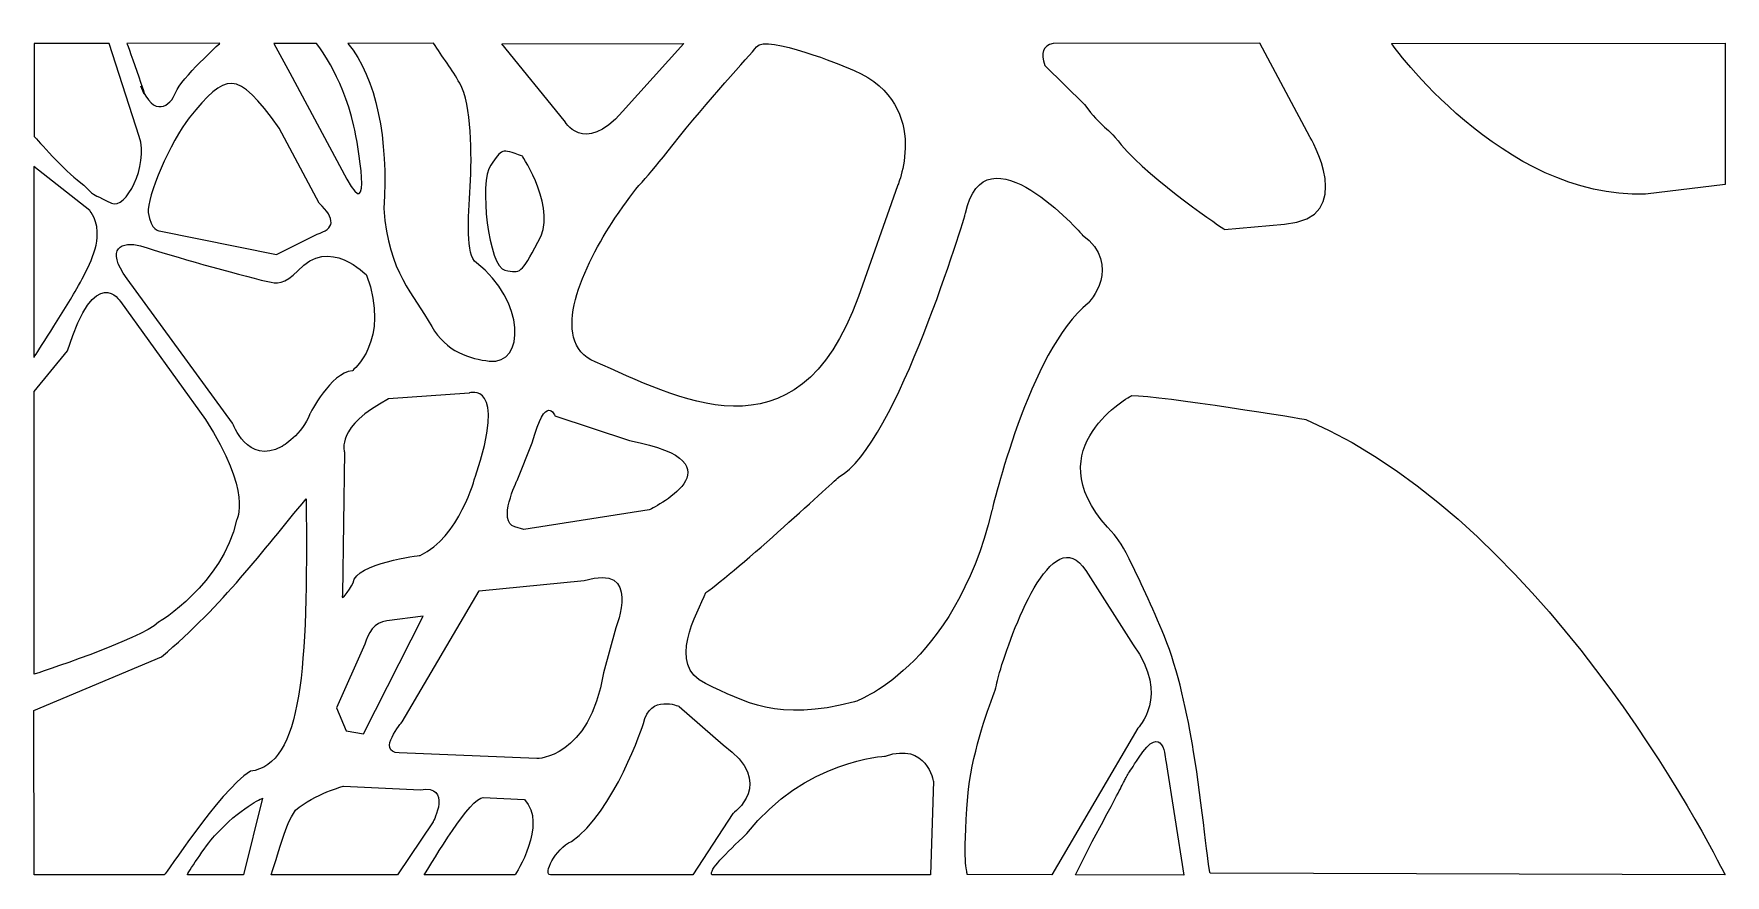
# Model space of a CAD drawing. Header units: millimetres. Extents: x -1200 to 1200, y -590 to 603.
import ezdxf

# ---------------------------------------------------------------- set-up
doc = ezdxf.new("R2010")
doc.units = ezdxf.units.MM
doc.header["$MEASUREMENT"] = 0
doc.layers.add('Layer 1', color=7, linetype='Continuous')

msp = doc.modelspace()

# ---------------------------------------------------------------- linework, layer by layer
at = {"layer": 'Layer 1', "color": 250, "lineweight": 20}
for points, knots in [([(-403.5725, 137.9196), (-291.2321, 90.5045), (-117.472, -13.0468), (-29.8904, 230.8231), (-29.8904, 230.8231), (25.5791, 387.5951), (25.5791, 387.5951), (25.5791, 387.5951), (78.1279, 509.5294), (-47.4064, 555.9783), (-47.4064, 555.9783), (-160.7534, 603.2117), (-174.5138, 584.9647), (-184.4056, 571.8514), (-244.9904, 507.4594), (-292.909, 446.1801), (-332.9585, 394.9638), (-342.9572, 390.4923), (-375.4965, 341.6417), (-418.7463, 276.7125), (-472.0313, 166.813), (-403.5725, 137.9196)], [0, 0, 0, 0, 0.142857143, 0.142857143, 0.142857143, 0.285714286, 0.285714286, 0.285714286, 0.428571429, 0.428571429, 0.428571429, 0.571428571, 0.571428571, 0.571428571, 0.714285714, 0.714285714, 0.714285714, 0.857142857, 0.857142857, 0.857142857, 1, 1, 1, 1]), ([(-1199.7917, 458.2119), (-1199.7917, 458.2119), (-1199.7917, 589.5834), (-1199.7917, 589.5834), (-1199.7917, 589.5834), (-1092.9439, 589.6985), (-1092.9439, 589.6985), (-1092.9439, 589.6985), (-1050.4304, 457.7301), (-1050.4304, 457.7301), (-1036.7311, 415.2015), (-1069.9701, 353.4251), (-1090.0222, 363.1386), (-1130.8303, 382.9098), (-1108.0548, 371.6013), (-1138.429, 395.955), (-1162.9874, 415.6472), (-1199.7917, 458.2119), (-1199.7917, 458.2119)], [0, 0, 0, 0, 0.166666667, 0.166666667, 0.166666667, 0.333333333, 0.333333333, 0.333333333, 0.5, 0.5, 0.5, 0.666666667, 0.666666667, 0.666666667, 0.833333333, 0.833333333, 0.833333333, 1, 1, 1, 1]), ([(-1067.8691, 589.7028), (-1067.8691, 589.7028), (-936.1111, 589.8249), (-936.1111, 589.8249), (-936.1111, 589.8249), (-990.8383, 540.108), (-998.5833, 520.3049), (-1006.3293, 500.5003), (-1029.5605, 482.8975), (-1048.369, 529.1062), (-1029.5605, 482.8975), (-1067.8691, 589.7028), (-1067.8691, 589.7028)], [0, 0, 0, 0, 0.25, 0.25, 0.25, 0.5, 0.5, 0.5, 0.75, 0.75, 0.75, 1, 1, 1, 1]), ([(-755.8284, 397.0865), (-755.8284, 397.0865), (-836.6239, 548.057), (-836.6239, 548.057), (-836.6239, 548.057), (-859.666, 589.7291), (-859.666, 589.7291), (-859.666, 589.7291), (-799.0904, 589.6583), (-799.0904, 589.6583), (-799.0904, 589.6583), (-763.4138, 547.3783), (-745.9742, 472.4774), (-739.7169, 445.597), (-719.7155, 329.6086), (-755.8284, 397.0865)], [0, 0, 0, 0, 0.2, 0.2, 0.2, 0.4, 0.4, 0.4, 0.6, 0.6, 0.6, 0.8, 0.8, 0.8, 1, 1, 1, 1]), ([(-635.2608, 188.0238), (-661.6416, 235.2835), (-696.5666, 262.704), (-703.4087, 355.3256), (-696.7365, 453.6695), (-714.048, 540.7494), (-754.2948, 589.6902), (-754.2948, 589.6902), (-633.0745, 589.9734), (-633.0745, 589.9734), (-620.6606, 571.2419), (-605.9575, 551.6693), (-595.7402, 533.3237), (-578.1969, 501.8275), (-578.4175, 431.3953), (-580.9049, 386.8552), (-583.4982, 340.4909), (-587.5069, 290.2188), (-572.0066, 278.2772), (-502.6976, 224.8481), (-502.1759, 133.4134), (-553.7168, 139.0482), (-580.4464, 141.9732), (-615.3521, 152.3628), (-635.2608, 188.0238)], [0, 0, 0, 0, 0.125, 0.125, 0.125, 0.25, 0.25, 0.25, 0.375, 0.375, 0.375, 0.5, 0.5, 0.5, 0.625, 0.625, 0.625, 0.75, 0.75, 0.75, 0.875, 0.875, 0.875, 1, 1, 1, 1]), ([(-536.0869, 588.9461), (-536.0869, 588.9461), (-447.4324, 480.4472), (-447.4324, 480.4472), (-447.4324, 480.4472), (-420.5432, 429.2797), (-364.7728, 493.0621), (-364.7728, 493.0621), (-277.6599, 589.7291), (-277.6599, 589.7291), (-277.6599, 589.7291), (-536.0869, 588.9461), (-536.0869, 588.9461)], [0, 0, 0, 0, 0.25, 0.25, 0.25, 0.5, 0.5, 0.5, 0.75, 0.75, 0.75, 1, 1, 1, 1]), ([(234.6933, 558.516), (227.8514, 576.0452), (231.6893, 586.3932), (246.2449, 589.7264), (246.2449, 589.7264), (539.8188, 589.8777), (539.8188, 589.8777), (539.8188, 589.8777), (610.4042, 457.3623), (610.4042, 457.3623), (610.4042, 457.3623), (680.3032, 340.8838), (574.51, 333.3679), (574.51, 333.3679), (489.498, 325.8562), (489.498, 325.8562), (489.498, 325.8562), (386.5624, 393.8422), (343.1063, 446.0274), (317.2371, 477.0961), (316.5965, 468.0767), (290.9845, 502.9713), (290.9845, 502.9713), (234.6933, 558.516), (234.6933, 558.516)], [0, 0, 0, 0, 0.125, 0.125, 0.125, 0.25, 0.25, 0.25, 0.375, 0.375, 0.375, 0.5, 0.5, 0.5, 0.625, 0.625, 0.625, 0.75, 0.75, 0.75, 0.875, 0.875, 0.875, 1, 1, 1, 1]), ([(726.3282, 589.7042), (726.3282, 589.7042), (883.3625, 368.7554), (1086.793, 375.8535), (1086.793, 375.8535), (1199.9499, 389.5094), (1199.9499, 389.5094), (1199.9499, 389.5094), (1199.8188, 589.9665), (1199.8188, 589.9665), (1199.8188, 589.9665), (726.3282, 589.7042), (726.3282, 589.7042)], [0, 0, 0, 0, 0.25, 0.25, 0.25, 0.5, 0.5, 0.5, 0.75, 0.75, 0.75, 1, 1, 1, 1]), ([(-1037.5781, 349.6033), (-1040.6799, 370.5808), (-1005.461, 451.7357), (-979.4494, 483.8721), (-927.3826, 548.1626), (-913.2807, 554.9594), (-851.9839, 469.6079), (-851.9839, 469.6079), (-794.9219, 363.0581), (-794.9219, 363.0581), (-771.7355, 340.7575), (-772.8123, 326.174), (-798.1538, 319.3106), (-798.1538, 319.3106), (-855.8025, 290.3618), (-855.8025, 290.3618), (-855.8025, 290.3618), (-1022.3027, 323.7821), (-1022.3027, 323.7821), (-1022.3027, 323.7821), (-1033.7586, 323.7821), (-1037.5781, 349.6033)], [0, 0, 0, 0, 0.142857143, 0.142857143, 0.142857143, 0.285714286, 0.285714286, 0.285714286, 0.428571429, 0.428571429, 0.428571429, 0.571428571, 0.571428571, 0.571428571, 0.714285714, 0.714285714, 0.714285714, 0.857142857, 0.857142857, 0.857142857, 1, 1, 1, 1]), ([(-246.7954, -318.3475), (-190.8348, -344.2257), (-145.8744, -372.8844), (-35.7247, -344.4047), (-35.7247, -344.4047), (105.0973, -297.2643), (159.4746, -72.6451), (159.4746, -72.6451), (212.4568, 154.745), (296.1141, 221.2998), (296.1141, 221.2998), (346.3076, 273.9889), (287.7475, 318.3583), (287.7475, 318.3583), (148.4449, 476.2229), (121.9523, 348.662), (121.9523, 348.662), (24.2297, 18.866), (-58.0325, -25.5021), (-58.0325, -25.5021), (-203.9046, -160.1234), (-246.2584, -189.1139), (-258.5728, -217.799), (-302.7581, -292.4652), (-246.7954, -318.3475)], [0, 0, 0, 0, 0.125, 0.125, 0.125, 0.25, 0.25, 0.25, 0.375, 0.375, 0.375, 0.5, 0.5, 0.5, 0.625, 0.625, 0.625, 0.75, 0.75, 0.75, 0.875, 0.875, 0.875, 1, 1, 1, 1]), ([(-531.521, 267.9583), (-554.324, 271.5859), (-568.8307, 393.9782), (-551.7134, 417.0229), (-534.5961, 440.0704), (-538.2725, 441.0866), (-506.7439, 429.8017), (-506.7439, 429.8017), (-455.1877, 352.5436), (-484.724, 307.8105), (-509.4734, 261.7738), (-508.7178, 264.3365), (-531.521, 267.9583)], [0, 0, 0, 0, 0.25, 0.25, 0.25, 0.5, 0.5, 0.5, 0.75, 0.75, 0.75, 1, 1, 1, 1]), ([(-1200.0501, 144.0237), (-1200.0501, 144.0237), (-1200.0501, 415.2932), (-1200.0501, 415.2932), (-1200.0501, 415.2932), (-1120.8044, 352.6018), (-1120.8044, 352.6018), (-1120.8044, 352.6018), (-1107.9734, 337.1994), (-1110.104, 314.2088), (-1112.6646, 286.569), (-1131.9572, 254.0427), (-1143.889, 233.8745), (-1166.4572, 195.7216), (-1200.0501, 144.0237), (-1200.0501, 144.0237)], [0, 0, 0, 0, 0.2, 0.2, 0.2, 0.4, 0.4, 0.4, 0.6, 0.6, 0.6, 0.8, 0.8, 0.8, 1, 1, 1, 1]), ([(-1067.6698, 255.7239), (-1067.6698, 255.7239), (-917.9086, 50.9397), (-917.9086, 50.9397), (-917.9086, 50.9397), (-897.472, -8.7266), (-847.9975, 17.8664), (-847.9975, 17.8664), (-818.9585, 34.9833), (-808.2592, 64.2404), (-808.2592, 64.2404), (-778.8409, 122.7489), (-748.0884, 125.4074), (-748.0884, 125.4074), (-693.2636, 167.9582), (-728.029, 261.0436), (-728.029, 261.0436), (-780.4263, 316.8035), (-825.529, 267.2517), (-843.3989, 247.6193), (-856.4982, 249.0076), (-867.8453, 251.741), (-916.1271, 263.373), (-1001.3596, 287.0078), (-1048.4961, 302.6073), (-1074.6185, 309.5027), (-1100.0871, 300.0432), (-1067.6698, 255.7239)], [0, 0, 0, 0, 0.111111111, 0.111111111, 0.111111111, 0.222222222, 0.222222222, 0.222222222, 0.333333333, 0.333333333, 0.333333333, 0.444444444, 0.444444444, 0.444444444, 0.555555556, 0.555555556, 0.555555556, 0.666666667, 0.666666667, 0.666666667, 0.777777778, 0.777777778, 0.777777778, 0.888888889, 0.888888889, 0.888888889, 1, 1, 1, 1]), ([(-1199.7531, -305.0997), (-1199.7531, -305.0997), (-1047.6094, -255.6784), (-1023.168, -231.3773), (-1023.168, -231.3773), (-932.1774, -177.5027), (-912.3206, -86.3596), (-912.3206, -86.3596), (-889.4086, -46.8642), (-956.6199, 56.4288), (-956.6199, 56.4288), (-1077.2921, 223.5279), (-1077.2921, 223.5279), (-1077.2921, 223.5279), (-1112.4246, 281.2493), (-1152.1396, 153.6496), (-1152.1396, 153.6496), (-1199.7917, 95.9421), (-1199.7917, 95.9421), (-1199.7917, 95.9421), (-1199.7531, -305.0997), (-1199.7531, -305.0997)], [0, 0, 0, 0, 0.142857143, 0.142857143, 0.142857143, 0.285714286, 0.285714286, 0.285714286, 0.428571429, 0.428571429, 0.428571429, 0.571428571, 0.571428571, 0.571428571, 0.714285714, 0.714285714, 0.714285714, 0.857142857, 0.857142857, 0.857142857, 1, 1, 1, 1]), ([(-762.1395, -191.8862), (-762.1395, -191.8862), (-759.35, 10.5476), (-759.35, 10.5476), (-759.35, 10.5476), (-771.8992, 46.5973), (-696.6084, 85.4193), (-696.6084, 85.4193), (-582.2788, 93.7377), (-582.2788, 93.7377), (-582.2788, 93.7377), (-526.5073, 113.1521), (-573.9134, -25.5021), (-573.9134, -25.5021), (-596.2202, -111.4672), (-651.9908, -136.4248), (-651.9908, -136.4248), (-744.0135, -147.5182), (-746.8019, -175.2497), (-753.2199, -186.7498), (-765.2057, -204.9621), (-762.1395, -191.8862)], [0, 0, 0, 0, 0.142857143, 0.142857143, 0.142857143, 0.285714286, 0.285714286, 0.285714286, 0.428571429, 0.428571429, 0.428571429, 0.571428571, 0.571428571, 0.571428571, 0.714285714, 0.714285714, 0.714285714, 0.857142857, 0.857142857, 0.857142857, 1, 1, 1, 1]), ([(-517.4513, -96.184), (-517.4513, -96.184), (-504.6043, -99.6672), (-504.6043, -99.6672), (-504.6043, -99.6672), (-327.0642, -71.9761), (-327.0642, -71.9761), (-327.0642, -71.9761), (-186.5117, -5.5836), (-354.6094, 26.3569), (-354.6094, 26.3569), (-460.7046, 61.3987), (-460.7046, 61.3987), (-460.7046, 61.3987), (-473.5528, 95.4716), (-492.826, 23.0667), (-492.826, 23.0667), (-514.2399, -30.1694), (-514.2399, -30.1694), (-514.2399, -30.1694), (-543.1081, -89.2318), (-517.4513, -96.184)], [0, 0, 0, 0, 0.142857143, 0.142857143, 0.142857143, 0.285714286, 0.285714286, 0.285714286, 0.428571429, 0.428571429, 0.428571429, 0.571428571, 0.571428571, 0.571428571, 0.714285714, 0.714285714, 0.714285714, 0.857142857, 0.857142857, 0.857142857, 1, 1, 1, 1]), ([(469.5069, -587.1987), (469.5069, -587.1987), (1199.7273, -589.5143), (1199.7273, -589.5143), (1199.7273, -589.5143), (961.8802, -99.7338), (604.9859, 56.4288), (604.9859, 56.4288), (400.6616, 90.1462), (357.8347, 90.1462), (357.8347, 90.1462), (220.632, 17.0543), (323.6184, -96.4992), (337.989, -112.3334), (341.9805, -117.2005), (354.0161, -141.242), (367.4877, -168.1502), (387.6831, -210.1124), (404.2574, -251.3375), (423.7655, -299.8604), (436.9025, -361.4426), (445.698, -414.9812), (457.7215, -488.1592), (466.7775, -587.1918), (469.5069, -587.1987)], [0, 0, 0, 0, 0.125, 0.125, 0.125, 0.25, 0.25, 0.25, 0.375, 0.375, 0.375, 0.5, 0.5, 0.5, 0.625, 0.625, 0.625, 0.75, 0.75, 0.75, 0.875, 0.875, 0.875, 1, 1, 1, 1]), ([(-1199.801, -589.4547), (-1199.801, -589.4547), (-1015.3212, -589.3935), (-1015.3212, -589.3935), (-1011.5474, -589.3921), (-939.7547, -472.9608), (-892.7697, -442.7695), (-818.7359, -432.5562), (-811.2978, -298.0252), (-813.5758, -56.2487), (-875.9666, -130.9663), (-930.77, -205.7047), (-1018.7137, -280.4265), (-1018.7137, -280.4265), (-1199.9311, -356.4546), (-1199.9311, -356.4546), (-1199.9311, -356.4546), (-1199.801, -589.4547), (-1199.801, -589.4547)], [0, 0, 0, 0, 0.166666667, 0.166666667, 0.166666667, 0.333333333, 0.333333333, 0.333333333, 0.5, 0.5, 0.5, 0.666666667, 0.666666667, 0.666666667, 0.833333333, 0.833333333, 0.833333333, 1, 1, 1, 1]), ([(124.3798, -589.256), (124.3798, -589.256), (244.3544, -589.4671), (244.3544, -589.4671), (244.3544, -589.4671), (366.4005, -381.5344), (366.4005, -381.5344), (366.4005, -381.5344), (412.9758, -336.8152), (359.9755, -263.3484), (359.9755, -263.3484), (292.5221, -157.9369), (292.5221, -157.9369), (245.3958, -84.2953), (185.8717, -249.2842), (170.347, -302.6507), (167.2025, -313.4623), (166.2761, -321.1893), (162.5968, -331.4331), (153.0222, -358.0594), (129.7585, -421.567), (125.2107, -478.6442), (117.4431, -576.1122), (124.213, -581.6042), (124.3798, -589.256)], [0, 0, 0, 0, 0.125, 0.125, 0.125, 0.25, 0.25, 0.25, 0.375, 0.375, 0.375, 0.5, 0.5, 0.5, 0.625, 0.625, 0.625, 0.75, 0.75, 0.75, 0.875, 0.875, 0.875, 1, 1, 1, 1]), ([(-681.8372, -416.6623), (-681.8372, -416.6623), (-486.3968, -424.721), (-486.3968, -424.721), (-486.3968, -424.721), (-412.0132, -424.721), (-391.5938, -302.8825), (-391.5938, -302.8825), (-374.0921, -239.0641), (-374.0921, -239.0641), (-374.0921, -239.0641), (-336.17, -146.2354), (-419.3066, -172.3427), (-419.3066, -172.3427), (-568.0732, -186.847), (-568.0732, -186.847), (-568.0732, -186.847), (-677.4633, -372.5012), (-677.4633, -372.5012), (-677.4633, -372.5012), (-714.2128, -415.3324), (-681.8372, -416.6623)], [0, 0, 0, 0, 0.142857143, 0.142857143, 0.142857143, 0.285714286, 0.285714286, 0.285714286, 0.428571429, 0.428571429, 0.428571429, 0.571428571, 0.571428571, 0.571428571, 0.714285714, 0.714285714, 0.714285714, 0.857142857, 0.857142857, 0.857142857, 1, 1, 1, 1]), ([(-732.2737, -389.7612), (-732.2737, -389.7612), (-756.768, -385.5035), (-756.768, -385.5035), (-756.768, -385.5035), (-770.5059, -352.7257), (-770.5059, -352.7257), (-770.5059, -352.7257), (-730.4392, -262.2697), (-730.4392, -262.2697), (-725.3127, -247.399), (-717.7223, -230.7111), (-699.0094, -229.3867), (-699.0094, -229.3867), (-647.809, -222.898), (-647.809, -222.898), (-647.809, -222.898), (-732.2737, -389.7612), (-732.2737, -389.7612)], [0, 0, 0, 0, 0.166666667, 0.166666667, 0.166666667, 0.333333333, 0.333333333, 0.333333333, 0.5, 0.5, 0.5, 0.666666667, 0.666666667, 0.666666667, 0.833333333, 0.833333333, 0.833333333, 1, 1, 1, 1]), ([(-466.9923, -589.5851), (-466.9923, -589.5851), (-264.9888, -589.463), (-264.9888, -589.463), (-264.9888, -589.463), (-208.1382, -502.5746), (-208.1382, -502.5746), (-208.1382, -502.5746), (-145.5094, -460.0433), (-221.8863, -405.3566), (-221.8863, -405.3566), (-284.512, -350.6725), (-284.512, -350.6725), (-284.512, -350.6725), (-325.7574, -332.4423), (-334.9212, -374.975), (-334.9212, -374.975), (-376.9263, -502.018), (-437.265, -542.07), (-460.5338, -552.5859), (-477.881, -589.592), (-466.9923, -589.5851)], [0, 0, 0, 0, 0.142857143, 0.142857143, 0.142857143, 0.285714286, 0.285714286, 0.285714286, 0.428571429, 0.428571429, 0.428571429, 0.571428571, 0.571428571, 0.571428571, 0.714285714, 0.714285714, 0.714285714, 0.857142857, 0.857142857, 0.857142857, 1, 1, 1, 1]), ([(278.2381, -589.7558), (278.2381, -589.7558), (431.9123, -590.0266), (431.9123, -590.0266), (431.9123, -590.0266), (406.0361, -427.2657), (406.0361, -427.2657), (406.0361, -427.2657), (403.1764, -369.0611), (367.4012, -423.9964), (334.9147, -473.8812), (365.0846, -427.2171), (301.6004, -542.0839), (301.6004, -542.0839), (278.2381, -589.7558), (278.2381, -589.7558)], [0, 0, 0, 0, 0.2, 0.2, 0.2, 0.4, 0.4, 0.4, 0.6, 0.6, 0.6, 0.8, 0.8, 0.8, 1, 1, 1, 1]), ([(-237.8839, -589.6128), (-237.8839, -589.6128), (72.4962, -589.4755), (72.4962, -589.4755), (72.4962, -589.4755), (76.3503, -456.917), (76.3503, -456.917), (76.3503, -456.917), (67.3575, -400.7005), (8.2554, -421.1449), (8.2554, -421.1449), (-106.0945, -426.2522), (-188.323, -531.0265), (-219.1517, -560.2864), (-242.6117, -582.7133), (-237.8839, -589.6128)], [0, 0, 0, 0, 0.2, 0.2, 0.2, 0.4, 0.4, 0.4, 0.6, 0.6, 0.6, 0.8, 0.8, 0.8, 1, 1, 1, 1]), ([(-863.3575, -589.4866), (-863.3575, -589.4866), (-683.9657, -589.6322), (-683.9657, -589.6322), (-683.9657, -589.6322), (-633.4639, -514.4913), (-633.4639, -514.4913), (-633.4639, -514.4913), (-605.8009, -461.4135), (-651.4893, -468.7822), (-651.4893, -468.7822), (-760.5246, -463.6485), (-760.5246, -463.6485), (-760.5246, -463.6485), (-800.9789, -474.5448), (-828.644, -498.0171), (-845.2924, -521.6852), (-848.7288, -548.846), (-863.3575, -589.4866)], [0, 0, 0, 0, 0.166666667, 0.166666667, 0.166666667, 0.333333333, 0.333333333, 0.333333333, 0.5, 0.5, 0.5, 0.666666667, 0.666666667, 0.666666667, 0.833333333, 0.833333333, 0.833333333, 1, 1, 1, 1]), ([(-646.0242, -589.6337), (-646.0242, -589.6337), (-517.0254, -589.4977), (-517.0254, -589.4977), (-517.0254, -589.4977), (-470.3534, -517.544), (-503.8996, -482.734), (-503.8996, -482.734), (-562.2398, -479.8326), (-562.2398, -479.8326), (-579.8534, -478.958), (-633.7751, -569.6028), (-646.0242, -589.6337)], [0, 0, 0, 0, 0.25, 0.25, 0.25, 0.5, 0.5, 0.5, 0.75, 0.75, 0.75, 1, 1, 1, 1]), ([(-981.9897, -589.4671), (-981.9897, -589.4671), (-902.6941, -589.5518), (-902.6941, -589.5518), (-902.6941, -589.5518), (-875.6524, -480.9502), (-875.6524, -480.9502), (-875.6524, -480.9502), (-906.8118, -493.8107), (-943.6528, -534.4499), (-955.5257, -547.5466), (-983.6291, -589.4671), (-981.9897, -589.4671)], [0, 0, 0, 0, 0.25, 0.25, 0.25, 0.5, 0.5, 0.5, 0.75, 0.75, 0.75, 1, 1, 1, 1])]:
    msp.add_open_spline(points, degree=3, knots=knots, dxfattribs=at)

doc.saveas('drawing.dxf')
